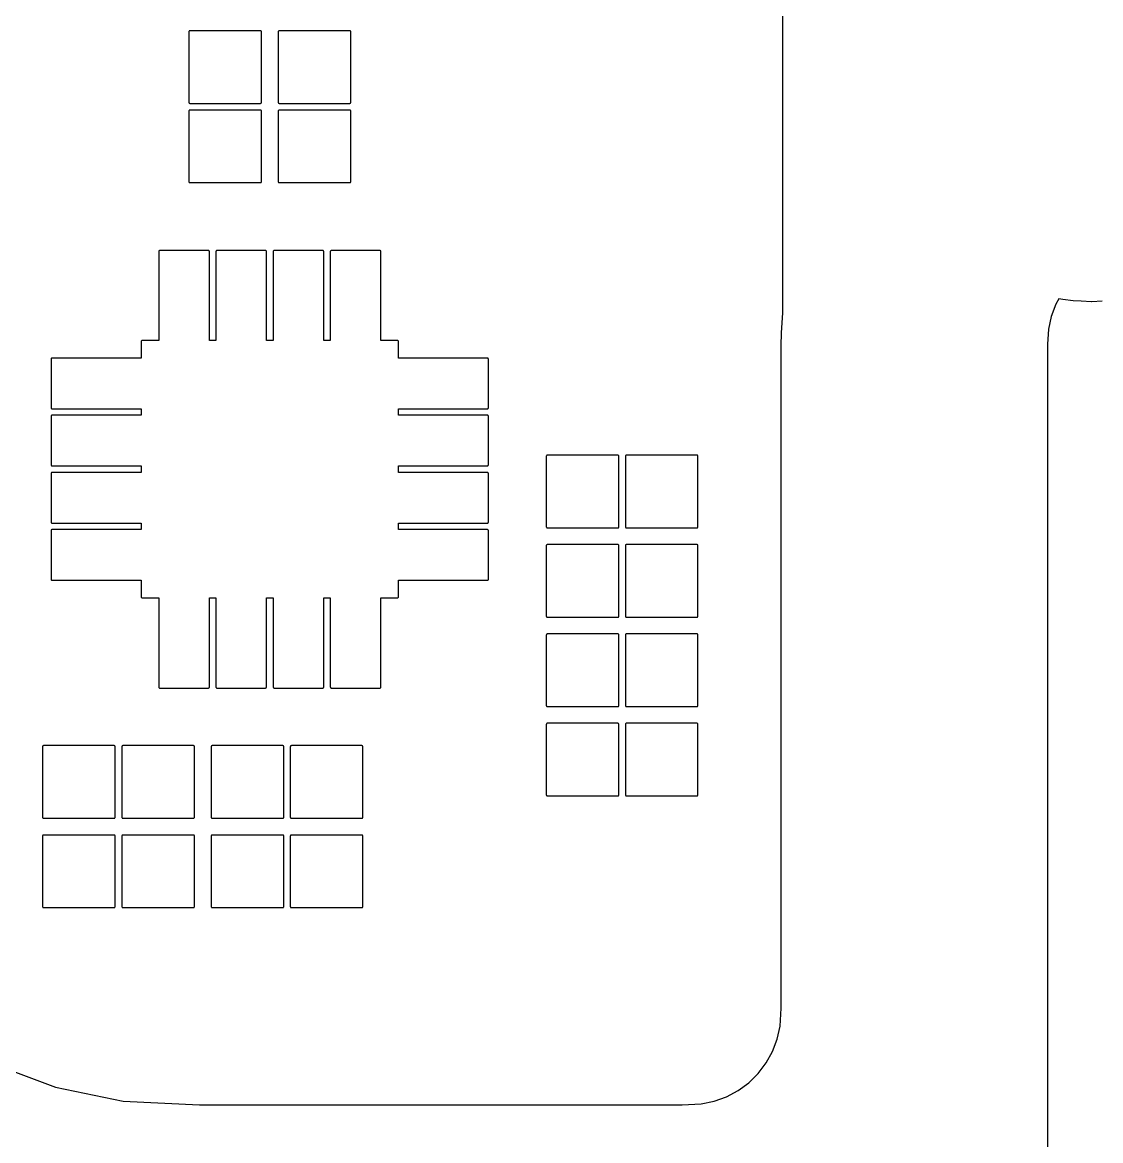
# Model space of a CAD drawing. Header units: inches. Extents: x -0.5 to 10, y -2.4 to 3.9.
# Drawn here: x 1.156 to 1.639, y 1.549 to 2.05 of the extents above; entities that cross this region are included whole.
import ezdxf

# ---------------------------------------------------------------- set-up
doc = ezdxf.new("R2010")
doc.units = ezdxf.units.IN

msp = doc.modelspace()

# ---------------------------------------------------------------- linework, layer by layer
for points in [[(1.142497, 1.583699), (1.171322, 1.572839), (1.201564, 1.566608), (1.235648, 1.56495), (1.451797, 1.56495), (1.460286, 1.565436), (1.466072, 1.566617), (1.47163, 1.568617), (1.476842, 1.571395), (1.481601, 1.574892), (1.485808, 1.579037), (1.489376, 1.583744), (1.492231, 1.588914), (1.494314, 1.594441), (1.495576, 1.600187), (1.49615, 1.608224), (1.49615, 1.903684), (1.496071, 1.904732), (1.49607, 1.904755), (1.49607, 1.904781), (1.496204, 1.910575), (1.496205, 1.910594), (1.496205, 1.910599), (1.49685, 1.919504), (1.49685, 2.282654)], [(1.639753, 1.924632), (1.63512, 1.92445), (1.6351, 1.92445), (1.63508, 1.92445), (1.630447, 1.924632), (1.630441, 1.924633), (1.630428, 1.924634), (1.626798, 1.924919), (1.626787, 1.92492), (1.626779, 1.924921), (1.622174, 1.925466), (1.622157, 1.925468), (1.622136, 1.925472), (1.62041, 1.925815), (1.619081, 1.923413), (1.616996, 1.917891), (1.615729, 1.91215), (1.61525, 1.905529), (1.61525, 1.129138)]]:
    msp.add_lwpolyline(points)
for points in [[(1.231425, 2.013251), (1.231425, 2.013251), (1.23145, 2.01325), (1.26295, 2.01325), (1.262975, 2.013251), (1.263024, 2.013256), (1.263072, 2.013265), (1.263119, 2.013279), (1.263164, 2.013298), (1.263207, 2.013321), (1.263248, 2.013349), (1.263286, 2.01338), (1.26332, 2.013414), (1.263351, 2.013452), (1.263379, 2.013493), (1.263402, 2.013536), (1.263421, 2.013581), (1.263435, 2.013628), (1.263444, 2.013676), (1.263449, 2.013725), (1.26345, 2.01375), (1.26345, 2.04525), (1.263449, 2.045275), (1.263444, 2.045324), (1.263435, 2.045372), (1.263421, 2.045419), (1.263402, 2.045464), (1.263379, 2.045507), (1.263351, 2.045548), (1.26332, 2.045586), (1.263286, 2.04562), (1.263248, 2.045651), (1.263207, 2.045679), (1.263164, 2.045702), (1.263119, 2.045721), (1.263072, 2.045735), (1.263024, 2.045744), (1.262975, 2.045749), (1.26295, 2.04575), (1.23145, 2.04575), (1.231425, 2.045749), (1.231376, 2.045744), (1.231328, 2.045735), (1.231281, 2.045721), (1.231236, 2.045702), (1.231193, 2.045679), (1.231152, 2.045651), (1.231114, 2.04562), (1.23108, 2.045586), (1.231049, 2.045548), (1.231021, 2.045507), (1.230998, 2.045464), (1.230979, 2.045419), (1.230965, 2.045372), (1.230956, 2.045324), (1.230951, 2.045275), (1.23095, 2.04525), (1.23095, 2.01375), (1.230951, 2.013725), (1.230956, 2.013676), (1.230965, 2.013628), (1.230979, 2.013581), (1.230998, 2.013536), (1.231021, 2.013493), (1.231049, 2.013452), (1.23108, 2.013414), (1.231114, 2.01338), (1.231152, 2.013349), (1.231193, 2.013321), (1.231236, 2.013298), (1.231281, 2.013279), (1.231328, 2.013265), (1.231376, 2.013256)], [(1.271425, 2.013251), (1.271425, 2.013251), (1.27145, 2.01325), (1.30295, 2.01325), (1.302975, 2.013251), (1.303024, 2.013256), (1.303072, 2.013265), (1.303119, 2.013279), (1.303164, 2.013298), (1.303207, 2.013321), (1.303248, 2.013349), (1.303286, 2.01338), (1.30332, 2.013414), (1.303351, 2.013452), (1.303379, 2.013493), (1.303402, 2.013536), (1.303421, 2.013581), (1.303435, 2.013628), (1.303444, 2.013676), (1.303449, 2.013725), (1.30345, 2.01375), (1.30345, 2.04525), (1.303449, 2.045275), (1.303444, 2.045324), (1.303435, 2.045372), (1.303421, 2.045419), (1.303402, 2.045464), (1.303379, 2.045507), (1.303351, 2.045548), (1.30332, 2.045586), (1.303286, 2.04562), (1.303248, 2.045651), (1.303207, 2.045679), (1.303164, 2.045702), (1.303119, 2.045721), (1.303072, 2.045735), (1.303024, 2.045744), (1.302975, 2.045749), (1.30295, 2.04575), (1.27145, 2.04575), (1.271425, 2.045749), (1.271376, 2.045744), (1.271328, 2.045735), (1.271281, 2.045721), (1.271236, 2.045702), (1.271193, 2.045679), (1.271152, 2.045651), (1.271114, 2.04562), (1.27108, 2.045586), (1.271049, 2.045548), (1.271021, 2.045507), (1.270998, 2.045464), (1.270979, 2.045419), (1.270965, 2.045372), (1.270956, 2.045324), (1.270951, 2.045275), (1.27095, 2.04525), (1.27095, 2.01375), (1.270951, 2.013725), (1.270956, 2.013676), (1.270965, 2.013628), (1.270979, 2.013581), (1.270998, 2.013536), (1.271021, 2.013493), (1.271049, 2.013452), (1.27108, 2.013414), (1.271114, 2.01338), (1.271152, 2.013349), (1.271193, 2.013321), (1.271236, 2.013298), (1.271281, 2.013279), (1.271328, 2.013265), (1.271376, 2.013256)], [(1.230951, 2.009775), (1.230951, 2.009775), (1.23095, 2.00975), (1.23095, 1.97825), (1.230951, 1.978225), (1.230956, 1.978176), (1.230965, 1.978128), (1.230979, 1.978081), (1.230998, 1.978036), (1.231021, 1.977993), (1.231049, 1.977952), (1.23108, 1.977914), (1.231114, 1.97788), (1.231152, 1.977849), (1.231193, 1.977821), (1.231236, 1.977798), (1.231281, 1.977779), (1.231328, 1.977765), (1.231376, 1.977756), (1.231425, 1.977751), (1.23145, 1.97775), (1.26295, 1.97775), (1.262975, 1.977751), (1.263024, 1.977756), (1.263072, 1.977765), (1.263119, 1.977779), (1.263164, 1.977798), (1.263207, 1.977821), (1.263248, 1.977849), (1.263286, 1.97788), (1.26332, 1.977914), (1.263351, 1.977952), (1.263379, 1.977993), (1.263402, 1.978036), (1.263421, 1.978081), (1.263435, 1.978128), (1.263444, 1.978176), (1.263449, 1.978225), (1.26345, 1.97825), (1.26345, 2.00975), (1.263449, 2.009775), (1.263444, 2.009824), (1.263435, 2.009872), (1.263421, 2.009919), (1.263402, 2.009964), (1.263379, 2.010007), (1.263351, 2.010048), (1.26332, 2.010086), (1.263286, 2.01012), (1.263248, 2.010151), (1.263207, 2.010179), (1.263164, 2.010202), (1.263119, 2.010221), (1.263072, 2.010235), (1.263024, 2.010244), (1.262975, 2.010249), (1.26295, 2.01025), (1.23145, 2.01025), (1.231425, 2.010249), (1.231376, 2.010244), (1.231328, 2.010235), (1.231281, 2.010221), (1.231236, 2.010202), (1.231193, 2.010179), (1.231152, 2.010151), (1.231114, 2.01012), (1.23108, 2.010086), (1.231049, 2.010048), (1.231021, 2.010007), (1.230998, 2.009964), (1.230979, 2.009919), (1.230965, 2.009872), (1.230956, 2.009824)], [(1.270951, 2.009775), (1.270951, 2.009775), (1.27095, 2.00975), (1.27095, 1.97825), (1.270951, 1.978225), (1.270956, 1.978176), (1.270965, 1.978128), (1.270979, 1.978081), (1.270998, 1.978036), (1.271021, 1.977993), (1.271049, 1.977952), (1.27108, 1.977914), (1.271114, 1.97788), (1.271152, 1.977849), (1.271193, 1.977821), (1.271236, 1.977798), (1.271281, 1.977779), (1.271328, 1.977765), (1.271376, 1.977756), (1.271425, 1.977751), (1.27145, 1.97775), (1.30295, 1.97775), (1.302975, 1.977751), (1.303024, 1.977756), (1.303072, 1.977765), (1.303119, 1.977779), (1.303164, 1.977798), (1.303207, 1.977821), (1.303248, 1.977849), (1.303286, 1.97788), (1.30332, 1.977914), (1.303351, 1.977952), (1.303379, 1.977993), (1.303402, 1.978036), (1.303421, 1.978081), (1.303435, 1.978128), (1.303444, 1.978176), (1.303449, 1.978225), (1.30345, 1.97825), (1.30345, 2.00975), (1.303449, 2.009775), (1.303444, 2.009824), (1.303435, 2.009872), (1.303421, 2.009919), (1.303402, 2.009964), (1.303379, 2.010007), (1.303351, 2.010048), (1.30332, 2.010086), (1.303286, 2.01012), (1.303248, 2.010151), (1.303207, 2.010179), (1.303164, 2.010202), (1.303119, 2.010221), (1.303072, 2.010235), (1.303024, 2.010244), (1.302975, 2.010249), (1.30295, 2.01025), (1.27145, 2.01025), (1.271425, 2.010249), (1.271376, 2.010244), (1.271328, 2.010235), (1.271281, 2.010221), (1.271236, 2.010202), (1.271193, 2.010179), (1.271152, 2.010151), (1.271114, 2.01012), (1.27108, 2.010086), (1.271049, 2.010048), (1.271021, 2.010007), (1.270998, 2.009964), (1.270979, 2.009919), (1.270965, 2.009872), (1.270956, 2.009824)], [(1.169251, 1.821975), (1.169251, 1.821975), (1.16925, 1.82195), (1.16925, 1.80025), (1.169251, 1.800225), (1.169256, 1.800176), (1.169265, 1.800128), (1.169279, 1.800081), (1.169298, 1.800036), (1.169321, 1.799993), (1.169349, 1.799952), (1.16938, 1.799914), (1.169414, 1.79988), (1.169452, 1.799849), (1.169493, 1.799821), (1.169536, 1.799798), (1.169581, 1.799779), (1.169628, 1.799765), (1.169676, 1.799756), (1.169725, 1.799751), (1.16975, 1.79975), (1.2096, 1.79975), (1.2096, 1.7924), (1.209601, 1.792375), (1.209606, 1.792326), (1.209615, 1.792278), (1.209629, 1.792231), (1.209648, 1.792186), (1.209671, 1.792143), (1.209699, 1.792102), (1.20973, 1.792064), (1.209764, 1.79203), (1.209802, 1.791999), (1.209843, 1.791971), (1.209886, 1.791948), (1.209931, 1.791929), (1.209978, 1.791915), (1.210026, 1.791906), (1.210075, 1.791901), (1.2101, 1.7919), (1.21745, 1.7919), (1.21745, 1.75205), (1.217451, 1.752025), (1.217456, 1.751976), (1.217465, 1.751928), (1.217479, 1.751881), (1.217498, 1.751836), (1.217521, 1.751793), (1.217549, 1.751752), (1.21758, 1.751714), (1.217614, 1.75168), (1.217652, 1.751649), (1.217693, 1.751621), (1.217736, 1.751598), (1.217781, 1.751579), (1.217828, 1.751565), (1.217876, 1.751556), (1.217925, 1.751551), (1.21795, 1.75155), (1.23965, 1.75155), (1.239675, 1.751551), (1.239724, 1.751556), (1.239772, 1.751565), (1.239819, 1.751579), (1.239864, 1.751598), (1.239907, 1.751621), (1.239948, 1.751649), (1.239986, 1.75168), (1.24002, 1.751714), (1.240051, 1.751752), (1.240079, 1.751793), (1.240102, 1.751836), (1.240121, 1.751881), (1.240135, 1.751928), (1.240144, 1.751976), (1.240149, 1.752025), (1.24015, 1.75205), (1.24015, 1.7919), (1.24305, 1.7919), (1.24305, 1.75205), (1.243051, 1.752025), (1.243056, 1.751976), (1.243065, 1.751928), (1.243079, 1.751881), (1.243098, 1.751836), (1.243121, 1.751793), (1.243149, 1.751752), (1.24318, 1.751714), (1.243214, 1.75168), (1.243252, 1.751649), (1.243293, 1.751621), (1.243336, 1.751598), (1.243381, 1.751579), (1.243428, 1.751565), (1.243476, 1.751556), (1.243525, 1.751551), (1.24355, 1.75155), (1.26525, 1.75155), (1.265275, 1.751551), (1.265324, 1.751556), (1.265372, 1.751565), (1.265419, 1.751579), (1.265464, 1.751598), (1.265507, 1.751621), (1.265548, 1.751649), (1.265586, 1.75168), (1.26562, 1.751714), (1.265651, 1.751752), (1.265679, 1.751793), (1.265702, 1.751836), (1.265721, 1.751881), (1.265735, 1.751928), (1.265744, 1.751976), (1.265749, 1.752025), (1.26575, 1.75205), (1.26575, 1.7919), (1.26865, 1.7919), (1.26865, 1.75205), (1.268651, 1.752025), (1.268656, 1.751976), (1.268665, 1.751928), (1.268679, 1.751881), (1.268698, 1.751836), (1.268721, 1.751793), (1.268749, 1.751752), (1.26878, 1.751714), (1.268814, 1.75168), (1.268852, 1.751649), (1.268893, 1.751621), (1.268936, 1.751598), (1.268981, 1.751579), (1.269028, 1.751565), (1.269076, 1.751556), (1.269125, 1.751551), (1.26915, 1.75155), (1.29085, 1.75155), (1.290875, 1.751551), (1.290924, 1.751556), (1.290972, 1.751565), (1.291019, 1.751579), (1.291064, 1.751598), (1.291107, 1.751621), (1.291148, 1.751649), (1.291186, 1.75168), (1.29122, 1.751714), (1.291251, 1.751752), (1.291279, 1.751793), (1.291302, 1.751836), (1.291321, 1.751881), (1.291335, 1.751928), (1.291344, 1.751976), (1.291349, 1.752025), (1.29135, 1.75205), (1.29135, 1.7919), (1.29425, 1.7919), (1.29425, 1.75205), (1.294251, 1.752025), (1.294256, 1.751976), (1.294265, 1.751928), (1.294279, 1.751881), (1.294298, 1.751836), (1.294321, 1.751793), (1.294349, 1.751752), (1.29438, 1.751714), (1.294414, 1.75168), (1.294452, 1.751649), (1.294493, 1.751621), (1.294536, 1.751598), (1.294581, 1.751579), (1.294628, 1.751565), (1.294676, 1.751556), (1.294725, 1.751551), (1.29475, 1.75155), (1.31645, 1.75155), (1.316475, 1.751551), (1.316524, 1.751556), (1.316572, 1.751565), (1.316619, 1.751579), (1.316664, 1.751598), (1.316707, 1.751621), (1.316748, 1.751649), (1.316786, 1.75168), (1.31682, 1.751714), (1.316851, 1.751752), (1.316879, 1.751793), (1.316902, 1.751836), (1.316921, 1.751881), (1.316935, 1.751928), (1.316944, 1.751976), (1.316949, 1.752025), (1.31695, 1.75205), (1.31695, 1.7919), (1.3243, 1.7919), (1.324325, 1.791901), (1.324374, 1.791906), (1.324422, 1.791915), (1.324469, 1.791929), (1.324514, 1.791948), (1.324557, 1.791971), (1.324598, 1.791999), (1.324636, 1.79203), (1.32467, 1.792064), (1.324701, 1.792102), (1.324729, 1.792143), (1.324752, 1.792186), (1.324771, 1.792231), (1.324785, 1.792278), (1.324794, 1.792326), (1.324799, 1.792375), (1.3248, 1.7924), (1.3248, 1.79975), (1.36455, 1.79975), (1.364575, 1.799751), (1.364624, 1.799756), (1.364672, 1.799765), (1.364719, 1.799779), (1.364764, 1.799798), (1.364807, 1.799821), (1.364848, 1.799849), (1.364886, 1.79988), (1.36492, 1.799914), (1.364951, 1.799952), (1.364979, 1.799993), (1.365002, 1.800036), (1.365021, 1.800081), (1.365035, 1.800128), (1.365044, 1.800176), (1.365049, 1.800225), (1.36505, 1.80025), (1.36505, 1.82195), (1.365049, 1.821975), (1.365044, 1.822024), (1.365035, 1.822072), (1.365021, 1.822119), (1.365002, 1.822164), (1.364979, 1.822207), (1.364951, 1.822248), (1.36492, 1.822286), (1.364886, 1.82232), (1.364848, 1.822351), (1.364807, 1.822379), (1.364764, 1.822402), (1.364719, 1.822421), (1.364672, 1.822435), (1.364624, 1.822444), (1.364575, 1.822449), (1.36455, 1.82245), (1.3248, 1.82245), (1.3248, 1.82535), (1.36455, 1.82535), (1.364575, 1.825351), (1.364624, 1.825356), (1.364672, 1.825365), (1.364719, 1.825379), (1.364764, 1.825398), (1.364807, 1.825421), (1.364848, 1.825449), (1.364886, 1.82548), (1.36492, 1.825514), (1.364951, 1.825552), (1.364979, 1.825593), (1.365002, 1.825636), (1.365021, 1.825681), (1.365035, 1.825728), (1.365044, 1.825776), (1.365049, 1.825825), (1.36505, 1.82585), (1.36505, 1.84755), (1.365049, 1.847575), (1.365044, 1.847624), (1.365035, 1.847672), (1.365021, 1.847719), (1.365002, 1.847764), (1.364979, 1.847807), (1.364951, 1.847848), (1.36492, 1.847886), (1.364886, 1.84792), (1.364848, 1.847951), (1.364807, 1.847979), (1.364764, 1.848002), (1.364719, 1.848021), (1.364672, 1.848035), (1.364624, 1.848044), (1.364575, 1.848049), (1.36455, 1.84805), (1.3248, 1.84805), (1.3248, 1.85095), (1.36455, 1.85095), (1.364575, 1.850951), (1.364624, 1.850956), (1.364672, 1.850965), (1.364719, 1.850979), (1.364764, 1.850998), (1.364807, 1.851021), (1.364848, 1.851049), (1.364886, 1.85108), (1.36492, 1.851114), (1.364951, 1.851152), (1.364979, 1.851193), (1.365002, 1.851236), (1.365021, 1.851281), (1.365035, 1.851328), (1.365044, 1.851376), (1.365049, 1.851425), (1.36505, 1.85145), (1.36505, 1.87315), (1.365049, 1.873175), (1.365044, 1.873224), (1.365035, 1.873272), (1.365021, 1.873319), (1.365002, 1.873364), (1.364979, 1.873407), (1.364951, 1.873448), (1.36492, 1.873486), (1.364886, 1.87352), (1.364848, 1.873551), (1.364807, 1.873579), (1.364764, 1.873602), (1.364719, 1.873621), (1.364672, 1.873635), (1.364624, 1.873644), (1.364575, 1.873649), (1.36455, 1.87365), (1.3248, 1.87365), (1.3248, 1.87655), (1.36455, 1.87655), (1.364575, 1.876551), (1.364624, 1.876556), (1.364672, 1.876565), (1.364719, 1.876579), (1.364764, 1.876598), (1.364807, 1.876621), (1.364848, 1.876649), (1.364886, 1.87668), (1.36492, 1.876714), (1.364951, 1.876752), (1.364979, 1.876793), (1.365002, 1.876836), (1.365021, 1.876881), (1.365035, 1.876928), (1.365044, 1.876976), (1.365049, 1.877025), (1.36505, 1.87705), (1.36505, 1.89875), (1.365049, 1.898775), (1.365044, 1.898824), (1.365035, 1.898872), (1.365021, 1.898919), (1.365002, 1.898964), (1.364979, 1.899007), (1.364951, 1.899048), (1.36492, 1.899086), (1.364886, 1.89912), (1.364848, 1.899151), (1.364807, 1.899179), (1.364764, 1.899202), (1.364719, 1.899221), (1.364672, 1.899235), (1.364624, 1.899244), (1.364575, 1.899249), (1.36455, 1.89925), (1.3248, 1.89925), (1.3248, 1.9066), (1.324799, 1.906625), (1.324794, 1.906674), (1.324785, 1.906722), (1.324771, 1.906769), (1.324752, 1.906814), (1.324729, 1.906857), (1.324701, 1.906898), (1.32467, 1.906936), (1.324636, 1.90697), (1.324598, 1.907001), (1.324557, 1.907029), (1.324514, 1.907052), (1.324469, 1.907071), (1.324422, 1.907085), (1.324374, 1.907094), (1.324325, 1.907099), (1.3243, 1.9071), (1.31695, 1.9071), (1.31695, 1.94685), (1.316949, 1.946875), (1.316944, 1.946924), (1.316935, 1.946972), (1.316921, 1.947019), (1.316902, 1.947064), (1.316879, 1.947107), (1.316851, 1.947148), (1.31682, 1.947186), (1.316786, 1.94722), (1.316748, 1.947251), (1.316707, 1.947279), (1.316664, 1.947302), (1.316619, 1.947321), (1.316572, 1.947335), (1.316524, 1.947344), (1.316475, 1.947349), (1.31645, 1.94735), (1.29475, 1.94735), (1.294725, 1.947349), (1.294676, 1.947344), (1.294628, 1.947335), (1.294581, 1.947321), (1.294536, 1.947302), (1.294493, 1.947279), (1.294452, 1.947251), (1.294414, 1.94722), (1.29438, 1.947186), (1.294349, 1.947148), (1.294321, 1.947107), (1.294298, 1.947064), (1.294279, 1.947019), (1.294265, 1.946972), (1.294256, 1.946924), (1.294251, 1.946875), (1.29425, 1.94685), (1.29425, 1.9071), (1.29135, 1.9071), (1.29135, 1.94685), (1.291349, 1.946875), (1.291344, 1.946924), (1.291335, 1.946972), (1.291321, 1.947019), (1.291302, 1.947064), (1.291279, 1.947107), (1.291251, 1.947148), (1.29122, 1.947186), (1.291186, 1.94722), (1.291148, 1.947251), (1.291107, 1.947279), (1.291064, 1.947302), (1.291019, 1.947321), (1.290972, 1.947335), (1.290924, 1.947344), (1.290875, 1.947349), (1.29085, 1.94735), (1.26915, 1.94735), (1.269125, 1.947349), (1.269076, 1.947344), (1.269028, 1.947335), (1.268981, 1.947321), (1.268936, 1.947302), (1.268893, 1.947279), (1.268852, 1.947251), (1.268814, 1.94722), (1.26878, 1.947186), (1.268749, 1.947148), (1.268721, 1.947107), (1.268698, 1.947064), (1.268679, 1.947019), (1.268665, 1.946972), (1.268656, 1.946924), (1.268651, 1.946875), (1.26865, 1.94685), (1.26865, 1.9071), (1.26575, 1.9071), (1.26575, 1.94685), (1.265749, 1.946875), (1.265744, 1.946924), (1.265735, 1.946972), (1.265721, 1.947019), (1.265702, 1.947064), (1.265679, 1.947107), (1.265651, 1.947148), (1.26562, 1.947186), (1.265586, 1.94722), (1.265548, 1.947251), (1.265507, 1.947279), (1.265464, 1.947302), (1.265419, 1.947321), (1.265372, 1.947335), (1.265324, 1.947344), (1.265275, 1.947349), (1.26525, 1.94735), (1.24355, 1.94735), (1.243525, 1.947349), (1.243476, 1.947344), (1.243428, 1.947335), (1.243381, 1.947321), (1.243336, 1.947302), (1.243293, 1.947279), (1.243252, 1.947251), (1.243214, 1.94722), (1.24318, 1.947186), (1.243149, 1.947148), (1.243121, 1.947107), (1.243098, 1.947064), (1.243079, 1.947019), (1.243065, 1.946972), (1.243056, 1.946924), (1.243051, 1.946875), (1.24305, 1.94685), (1.24305, 1.9071), (1.24015, 1.9071), (1.24015, 1.94685), (1.240149, 1.946875), (1.240144, 1.946924), (1.240135, 1.946972), (1.240121, 1.947019), (1.240102, 1.947064), (1.240079, 1.947107), (1.240051, 1.947148), (1.24002, 1.947186), (1.239986, 1.94722), (1.239948, 1.947251), (1.239907, 1.947279), (1.239864, 1.947302), (1.239819, 1.947321), (1.239772, 1.947335), (1.239724, 1.947344), (1.239675, 1.947349), (1.23965, 1.94735), (1.21795, 1.94735), (1.217925, 1.947349), (1.217876, 1.947344), (1.217828, 1.947335), (1.217781, 1.947321), (1.217736, 1.947302), (1.217693, 1.947279), (1.217652, 1.947251), (1.217614, 1.94722), (1.21758, 1.947186), (1.217549, 1.947148), (1.217521, 1.947107), (1.217498, 1.947064), (1.217479, 1.947019), (1.217465, 1.946972), (1.217456, 1.946924), (1.217451, 1.946875), (1.21745, 1.94685), (1.21745, 1.9071), (1.2101, 1.9071), (1.210075, 1.907099), (1.210026, 1.907094), (1.209978, 1.907085), (1.209931, 1.907071), (1.209886, 1.907052), (1.209843, 1.907029), (1.209802, 1.907001), (1.209764, 1.90697), (1.20973, 1.906936), (1.209699, 1.906898), (1.209671, 1.906857), (1.209648, 1.906814), (1.209629, 1.906769), (1.209615, 1.906722), (1.209606, 1.906674), (1.209601, 1.906625), (1.2096, 1.9066), (1.2096, 1.89925), (1.16975, 1.89925), (1.169725, 1.899249), (1.169676, 1.899244), (1.169628, 1.899235), (1.169581, 1.899221), (1.169536, 1.899202), (1.169493, 1.899179), (1.169452, 1.899151), (1.169414, 1.89912), (1.16938, 1.899086), (1.169349, 1.899048), (1.169321, 1.899007), (1.169298, 1.898964), (1.169279, 1.898919), (1.169265, 1.898872), (1.169256, 1.898824), (1.169251, 1.898775), (1.16925, 1.89875), (1.16925, 1.87705), (1.169251, 1.877025), (1.169256, 1.876976), (1.169265, 1.876928), (1.169279, 1.876881), (1.169298, 1.876836), (1.169321, 1.876793), (1.169349, 1.876752), (1.16938, 1.876714), (1.169414, 1.87668), (1.169452, 1.876649), (1.169493, 1.876621), (1.169536, 1.876598), (1.169581, 1.876579), (1.169628, 1.876565), (1.169676, 1.876556), (1.169725, 1.876551), (1.16975, 1.87655), (1.2096, 1.87655), (1.2096, 1.87365), (1.16975, 1.87365), (1.169725, 1.873649), (1.169676, 1.873644), (1.169628, 1.873635), (1.169581, 1.873621), (1.169536, 1.873602), (1.169493, 1.873579), (1.169452, 1.873551), (1.169414, 1.87352), (1.16938, 1.873486), (1.169349, 1.873448), (1.169321, 1.873407), (1.169298, 1.873364), (1.169279, 1.873319), (1.169265, 1.873272), (1.169256, 1.873224), (1.169251, 1.873175), (1.16925, 1.87315), (1.16925, 1.85145), (1.169251, 1.851425), (1.169256, 1.851376), (1.169265, 1.851328), (1.169279, 1.851281), (1.169298, 1.851236), (1.169321, 1.851193), (1.169349, 1.851152), (1.16938, 1.851114), (1.169414, 1.85108), (1.169452, 1.851049), (1.169493, 1.851021), (1.169536, 1.850998), (1.169581, 1.850979), (1.169628, 1.850965), (1.169676, 1.850956), (1.169725, 1.850951), (1.16975, 1.85095), (1.2096, 1.85095), (1.2096, 1.84805), (1.16975, 1.84805), (1.169725, 1.848049), (1.169676, 1.848044), (1.169628, 1.848035), (1.169581, 1.848021), (1.169536, 1.848002), (1.169493, 1.847979), (1.169452, 1.847951), (1.169414, 1.84792), (1.16938, 1.847886), (1.169349, 1.847848), (1.169321, 1.847807), (1.169298, 1.847764), (1.169279, 1.847719), (1.169265, 1.847672), (1.169256, 1.847624), (1.169251, 1.847575), (1.16925, 1.84755), (1.16925, 1.82585), (1.169251, 1.825825), (1.169256, 1.825776), (1.169265, 1.825728), (1.169279, 1.825681), (1.169298, 1.825636), (1.169321, 1.825593), (1.169349, 1.825552), (1.16938, 1.825514), (1.169414, 1.82548), (1.169452, 1.825449), (1.169493, 1.825421), (1.169536, 1.825398), (1.169581, 1.825379), (1.169628, 1.825365), (1.169676, 1.825356), (1.169725, 1.825351), (1.16975, 1.82535), (1.2096, 1.82535), (1.2096, 1.82245), (1.16975, 1.82245), (1.169725, 1.822449), (1.169676, 1.822444), (1.169628, 1.822435), (1.169581, 1.822421), (1.169536, 1.822402), (1.169493, 1.822379), (1.169452, 1.822351), (1.169414, 1.82232), (1.16938, 1.822286), (1.169349, 1.822248), (1.169321, 1.822207), (1.169298, 1.822164), (1.169279, 1.822119), (1.169265, 1.822072), (1.169256, 1.822024)], [(1.391425, 1.823251), (1.391425, 1.823251), (1.39145, 1.82325), (1.42295, 1.82325), (1.422975, 1.823251), (1.423024, 1.823256), (1.423072, 1.823265), (1.423119, 1.823279), (1.423164, 1.823298), (1.423207, 1.823321), (1.423248, 1.823349), (1.423286, 1.82338), (1.42332, 1.823414), (1.423351, 1.823452), (1.423379, 1.823493), (1.423402, 1.823536), (1.423421, 1.823581), (1.423435, 1.823628), (1.423444, 1.823676), (1.423449, 1.823725), (1.42345, 1.82375), (1.42345, 1.85525), (1.423449, 1.855275), (1.423444, 1.855324), (1.423435, 1.855372), (1.423421, 1.855419), (1.423402, 1.855464), (1.423379, 1.855507), (1.423351, 1.855548), (1.42332, 1.855586), (1.423286, 1.85562), (1.423248, 1.855651), (1.423207, 1.855679), (1.423164, 1.855702), (1.423119, 1.855721), (1.423072, 1.855735), (1.423024, 1.855744), (1.422975, 1.855749), (1.42295, 1.85575), (1.39145, 1.85575), (1.391425, 1.855749), (1.391376, 1.855744), (1.391328, 1.855735), (1.391281, 1.855721), (1.391236, 1.855702), (1.391193, 1.855679), (1.391152, 1.855651), (1.391114, 1.85562), (1.39108, 1.855586), (1.391049, 1.855548), (1.391021, 1.855507), (1.390998, 1.855464), (1.390979, 1.855419), (1.390965, 1.855372), (1.390956, 1.855324), (1.390951, 1.855275), (1.39095, 1.85525), (1.39095, 1.82375), (1.390951, 1.823725), (1.390956, 1.823676), (1.390965, 1.823628), (1.390979, 1.823581), (1.390998, 1.823536), (1.391021, 1.823493), (1.391049, 1.823452), (1.39108, 1.823414), (1.391114, 1.82338), (1.391152, 1.823349), (1.391193, 1.823321), (1.391236, 1.823298), (1.391281, 1.823279), (1.391328, 1.823265), (1.391376, 1.823256)], [(1.426825, 1.823251), (1.426825, 1.823251), (1.42685, 1.82325), (1.45835, 1.82325), (1.458375, 1.823251), (1.458424, 1.823256), (1.458472, 1.823265), (1.458519, 1.823279), (1.458564, 1.823298), (1.458607, 1.823321), (1.458648, 1.823349), (1.458686, 1.82338), (1.45872, 1.823414), (1.458751, 1.823452), (1.458779, 1.823493), (1.458802, 1.823536), (1.458821, 1.823581), (1.458835, 1.823628), (1.458844, 1.823676), (1.458849, 1.823725), (1.45885, 1.82375), (1.45885, 1.85525), (1.458849, 1.855275), (1.458844, 1.855324), (1.458835, 1.855372), (1.458821, 1.855419), (1.458802, 1.855464), (1.458779, 1.855507), (1.458751, 1.855548), (1.45872, 1.855586), (1.458686, 1.85562), (1.458648, 1.855651), (1.458607, 1.855679), (1.458564, 1.855702), (1.458519, 1.855721), (1.458472, 1.855735), (1.458424, 1.855744), (1.458375, 1.855749), (1.45835, 1.85575), (1.42685, 1.85575), (1.426825, 1.855749), (1.426776, 1.855744), (1.426728, 1.855735), (1.426681, 1.855721), (1.426636, 1.855702), (1.426593, 1.855679), (1.426552, 1.855651), (1.426514, 1.85562), (1.42648, 1.855586), (1.426449, 1.855548), (1.426421, 1.855507), (1.426398, 1.855464), (1.426379, 1.855419), (1.426365, 1.855372), (1.426356, 1.855324), (1.426351, 1.855275), (1.42635, 1.85525), (1.42635, 1.82375), (1.426351, 1.823725), (1.426356, 1.823676), (1.426365, 1.823628), (1.426379, 1.823581), (1.426398, 1.823536), (1.426421, 1.823493), (1.426449, 1.823452), (1.42648, 1.823414), (1.426514, 1.82338), (1.426552, 1.823349), (1.426593, 1.823321), (1.426636, 1.823298), (1.426681, 1.823279), (1.426728, 1.823265), (1.426776, 1.823256)], [(1.391425, 1.783251), (1.391425, 1.783251), (1.39145, 1.78325), (1.42295, 1.78325), (1.422975, 1.783251), (1.423024, 1.783256), (1.423072, 1.783265), (1.423119, 1.783279), (1.423164, 1.783298), (1.423207, 1.783321), (1.423248, 1.783349), (1.423286, 1.78338), (1.42332, 1.783414), (1.423351, 1.783452), (1.423379, 1.783493), (1.423402, 1.783536), (1.423421, 1.783581), (1.423435, 1.783628), (1.423444, 1.783676), (1.423449, 1.783725), (1.42345, 1.78375), (1.42345, 1.81525), (1.423449, 1.815275), (1.423444, 1.815324), (1.423435, 1.815372), (1.423421, 1.815419), (1.423402, 1.815464), (1.423379, 1.815507), (1.423351, 1.815548), (1.42332, 1.815586), (1.423286, 1.81562), (1.423248, 1.815651), (1.423207, 1.815679), (1.423164, 1.815702), (1.423119, 1.815721), (1.423072, 1.815735), (1.423024, 1.815744), (1.422975, 1.815749), (1.42295, 1.81575), (1.39145, 1.81575), (1.391425, 1.815749), (1.391376, 1.815744), (1.391328, 1.815735), (1.391281, 1.815721), (1.391236, 1.815702), (1.391193, 1.815679), (1.391152, 1.815651), (1.391114, 1.81562), (1.39108, 1.815586), (1.391049, 1.815548), (1.391021, 1.815507), (1.390998, 1.815464), (1.390979, 1.815419), (1.390965, 1.815372), (1.390956, 1.815324), (1.390951, 1.815275), (1.39095, 1.81525), (1.39095, 1.78375), (1.390951, 1.783725), (1.390956, 1.783676), (1.390965, 1.783628), (1.390979, 1.783581), (1.390998, 1.783536), (1.391021, 1.783493), (1.391049, 1.783452), (1.39108, 1.783414), (1.391114, 1.78338), (1.391152, 1.783349), (1.391193, 1.783321), (1.391236, 1.783298), (1.391281, 1.783279), (1.391328, 1.783265), (1.391376, 1.783256)], [(1.426825, 1.783251), (1.426825, 1.783251), (1.42685, 1.78325), (1.45835, 1.78325), (1.458375, 1.783251), (1.458424, 1.783256), (1.458472, 1.783265), (1.458519, 1.783279), (1.458564, 1.783298), (1.458607, 1.783321), (1.458648, 1.783349), (1.458686, 1.78338), (1.45872, 1.783414), (1.458751, 1.783452), (1.458779, 1.783493), (1.458802, 1.783536), (1.458821, 1.783581), (1.458835, 1.783628), (1.458844, 1.783676), (1.458849, 1.783725), (1.45885, 1.78375), (1.45885, 1.81525), (1.458849, 1.815275), (1.458844, 1.815324), (1.458835, 1.815372), (1.458821, 1.815419), (1.458802, 1.815464), (1.458779, 1.815507), (1.458751, 1.815548), (1.45872, 1.815586), (1.458686, 1.81562), (1.458648, 1.815651), (1.458607, 1.815679), (1.458564, 1.815702), (1.458519, 1.815721), (1.458472, 1.815735), (1.458424, 1.815744), (1.458375, 1.815749), (1.45835, 1.81575), (1.42685, 1.81575), (1.426825, 1.815749), (1.426776, 1.815744), (1.426728, 1.815735), (1.426681, 1.815721), (1.426636, 1.815702), (1.426593, 1.815679), (1.426552, 1.815651), (1.426514, 1.81562), (1.42648, 1.815586), (1.426449, 1.815548), (1.426421, 1.815507), (1.426398, 1.815464), (1.426379, 1.815419), (1.426365, 1.815372), (1.426356, 1.815324), (1.426351, 1.815275), (1.42635, 1.81525), (1.42635, 1.78375), (1.426351, 1.783725), (1.426356, 1.783676), (1.426365, 1.783628), (1.426379, 1.783581), (1.426398, 1.783536), (1.426421, 1.783493), (1.426449, 1.783452), (1.42648, 1.783414), (1.426514, 1.78338), (1.426552, 1.783349), (1.426593, 1.783321), (1.426636, 1.783298), (1.426681, 1.783279), (1.426728, 1.783265), (1.426776, 1.783256)], [(1.390951, 1.775275), (1.390951, 1.775275), (1.39095, 1.77525), (1.39095, 1.74375), (1.390951, 1.743725), (1.390956, 1.743676), (1.390965, 1.743628), (1.390979, 1.743581), (1.390998, 1.743536), (1.391021, 1.743493), (1.391049, 1.743452), (1.39108, 1.743414), (1.391114, 1.74338), (1.391152, 1.743349), (1.391193, 1.743321), (1.391236, 1.743298), (1.391281, 1.743279), (1.391328, 1.743265), (1.391376, 1.743256), (1.391425, 1.743251), (1.39145, 1.74325), (1.42295, 1.74325), (1.422975, 1.743251), (1.423024, 1.743256), (1.423072, 1.743265), (1.423119, 1.743279), (1.423164, 1.743298), (1.423207, 1.743321), (1.423248, 1.743349), (1.423286, 1.74338), (1.42332, 1.743414), (1.423351, 1.743452), (1.423379, 1.743493), (1.423402, 1.743536), (1.423421, 1.743581), (1.423435, 1.743628), (1.423444, 1.743676), (1.423449, 1.743725), (1.42345, 1.74375), (1.42345, 1.77525), (1.423449, 1.775275), (1.423444, 1.775324), (1.423435, 1.775372), (1.423421, 1.775419), (1.423402, 1.775464), (1.423379, 1.775507), (1.423351, 1.775548), (1.42332, 1.775586), (1.423286, 1.77562), (1.423248, 1.775651), (1.423207, 1.775679), (1.423164, 1.775702), (1.423119, 1.775721), (1.423072, 1.775735), (1.423024, 1.775744), (1.422975, 1.775749), (1.42295, 1.77575), (1.39145, 1.77575), (1.391425, 1.775749), (1.391376, 1.775744), (1.391328, 1.775735), (1.391281, 1.775721), (1.391236, 1.775702), (1.391193, 1.775679), (1.391152, 1.775651), (1.391114, 1.77562), (1.39108, 1.775586), (1.391049, 1.775548), (1.391021, 1.775507), (1.390998, 1.775464), (1.390979, 1.775419), (1.390965, 1.775372), (1.390956, 1.775324)], [(1.426351, 1.775275), (1.426351, 1.775275), (1.42635, 1.77525), (1.42635, 1.74375), (1.426351, 1.743725), (1.426356, 1.743676), (1.426365, 1.743628), (1.426379, 1.743581), (1.426398, 1.743536), (1.426421, 1.743493), (1.426449, 1.743452), (1.42648, 1.743414), (1.426514, 1.74338), (1.426552, 1.743349), (1.426593, 1.743321), (1.426636, 1.743298), (1.426681, 1.743279), (1.426728, 1.743265), (1.426776, 1.743256), (1.426825, 1.743251), (1.42685, 1.74325), (1.45835, 1.74325), (1.458375, 1.743251), (1.458424, 1.743256), (1.458472, 1.743265), (1.458519, 1.743279), (1.458564, 1.743298), (1.458607, 1.743321), (1.458648, 1.743349), (1.458686, 1.74338), (1.45872, 1.743414), (1.458751, 1.743452), (1.458779, 1.743493), (1.458802, 1.743536), (1.458821, 1.743581), (1.458835, 1.743628), (1.458844, 1.743676), (1.458849, 1.743725), (1.45885, 1.74375), (1.45885, 1.77525), (1.458849, 1.775275), (1.458844, 1.775324), (1.458835, 1.775372), (1.458821, 1.775419), (1.458802, 1.775464), (1.458779, 1.775507), (1.458751, 1.775548), (1.45872, 1.775586), (1.458686, 1.77562), (1.458648, 1.775651), (1.458607, 1.775679), (1.458564, 1.775702), (1.458519, 1.775721), (1.458472, 1.775735), (1.458424, 1.775744), (1.458375, 1.775749), (1.45835, 1.77575), (1.42685, 1.77575), (1.426825, 1.775749), (1.426776, 1.775744), (1.426728, 1.775735), (1.426681, 1.775721), (1.426636, 1.775702), (1.426593, 1.775679), (1.426552, 1.775651), (1.426514, 1.77562), (1.42648, 1.775586), (1.426449, 1.775548), (1.426421, 1.775507), (1.426398, 1.775464), (1.426379, 1.775419), (1.426365, 1.775372), (1.426356, 1.775324)], [(1.390951, 1.735275), (1.390951, 1.735275), (1.39095, 1.73525), (1.39095, 1.70375), (1.390951, 1.703725), (1.390956, 1.703676), (1.390965, 1.703628), (1.390979, 1.703581), (1.390998, 1.703536), (1.391021, 1.703493), (1.391049, 1.703452), (1.39108, 1.703414), (1.391114, 1.70338), (1.391152, 1.703349), (1.391193, 1.703321), (1.391236, 1.703298), (1.391281, 1.703279), (1.391328, 1.703265), (1.391376, 1.703256), (1.391425, 1.703251), (1.39145, 1.70325), (1.42295, 1.70325), (1.422975, 1.703251), (1.423024, 1.703256), (1.423072, 1.703265), (1.423119, 1.703279), (1.423164, 1.703298), (1.423207, 1.703321), (1.423248, 1.703349), (1.423286, 1.70338), (1.42332, 1.703414), (1.423351, 1.703452), (1.423379, 1.703493), (1.423402, 1.703536), (1.423421, 1.703581), (1.423435, 1.703628), (1.423444, 1.703676), (1.423449, 1.703725), (1.42345, 1.70375), (1.42345, 1.73525), (1.423449, 1.735275), (1.423444, 1.735324), (1.423435, 1.735372), (1.423421, 1.735419), (1.423402, 1.735464), (1.423379, 1.735507), (1.423351, 1.735548), (1.42332, 1.735586), (1.423286, 1.73562), (1.423248, 1.735651), (1.423207, 1.735679), (1.423164, 1.735702), (1.423119, 1.735721), (1.423072, 1.735735), (1.423024, 1.735744), (1.422975, 1.735749), (1.42295, 1.73575), (1.39145, 1.73575), (1.391425, 1.735749), (1.391376, 1.735744), (1.391328, 1.735735), (1.391281, 1.735721), (1.391236, 1.735702), (1.391193, 1.735679), (1.391152, 1.735651), (1.391114, 1.73562), (1.39108, 1.735586), (1.391049, 1.735548), (1.391021, 1.735507), (1.390998, 1.735464), (1.390979, 1.735419), (1.390965, 1.735372), (1.390956, 1.735324)], [(1.426351, 1.735275), (1.426351, 1.735275), (1.42635, 1.73525), (1.42635, 1.70375), (1.426351, 1.703725), (1.426356, 1.703676), (1.426365, 1.703628), (1.426379, 1.703581), (1.426398, 1.703536), (1.426421, 1.703493), (1.426449, 1.703452), (1.42648, 1.703414), (1.426514, 1.70338), (1.426552, 1.703349), (1.426593, 1.703321), (1.426636, 1.703298), (1.426681, 1.703279), (1.426728, 1.703265), (1.426776, 1.703256), (1.426825, 1.703251), (1.42685, 1.70325), (1.45835, 1.70325), (1.458375, 1.703251), (1.458424, 1.703256), (1.458472, 1.703265), (1.458519, 1.703279), (1.458564, 1.703298), (1.458607, 1.703321), (1.458648, 1.703349), (1.458686, 1.70338), (1.45872, 1.703414), (1.458751, 1.703452), (1.458779, 1.703493), (1.458802, 1.703536), (1.458821, 1.703581), (1.458835, 1.703628), (1.458844, 1.703676), (1.458849, 1.703725), (1.45885, 1.70375), (1.45885, 1.73525), (1.458849, 1.735275), (1.458844, 1.735324), (1.458835, 1.735372), (1.458821, 1.735419), (1.458802, 1.735464), (1.458779, 1.735507), (1.458751, 1.735548), (1.45872, 1.735586), (1.458686, 1.73562), (1.458648, 1.735651), (1.458607, 1.735679), (1.458564, 1.735702), (1.458519, 1.735721), (1.458472, 1.735735), (1.458424, 1.735744), (1.458375, 1.735749), (1.45835, 1.73575), (1.42685, 1.73575), (1.426825, 1.735749), (1.426776, 1.735744), (1.426728, 1.735735), (1.426681, 1.735721), (1.426636, 1.735702), (1.426593, 1.735679), (1.426552, 1.735651), (1.426514, 1.73562), (1.42648, 1.735586), (1.426449, 1.735548), (1.426421, 1.735507), (1.426398, 1.735464), (1.426379, 1.735419), (1.426365, 1.735372), (1.426356, 1.735324)], [(1.165451, 1.725275), (1.165451, 1.725275), (1.16545, 1.72525), (1.16545, 1.69375), (1.165451, 1.693725), (1.165456, 1.693676), (1.165465, 1.693628), (1.165479, 1.693581), (1.165498, 1.693536), (1.165521, 1.693493), (1.165549, 1.693452), (1.16558, 1.693414), (1.165614, 1.69338), (1.165652, 1.693349), (1.165693, 1.693321), (1.165736, 1.693298), (1.165781, 1.693279), (1.165828, 1.693265), (1.165876, 1.693256), (1.165925, 1.693251), (1.16595, 1.69325), (1.19745, 1.69325), (1.197475, 1.693251), (1.197524, 1.693256), (1.197572, 1.693265), (1.197619, 1.693279), (1.197664, 1.693298), (1.197707, 1.693321), (1.197748, 1.693349), (1.197786, 1.69338), (1.19782, 1.693414), (1.197851, 1.693452), (1.197879, 1.693493), (1.197902, 1.693536), (1.197921, 1.693581), (1.197935, 1.693628), (1.197944, 1.693676), (1.197949, 1.693725), (1.19795, 1.69375), (1.19795, 1.72525), (1.197949, 1.725275), (1.197944, 1.725324), (1.197935, 1.725372), (1.197921, 1.725419), (1.197902, 1.725464), (1.197879, 1.725507), (1.197851, 1.725548), (1.19782, 1.725586), (1.197786, 1.72562), (1.197748, 1.725651), (1.197707, 1.725679), (1.197664, 1.725702), (1.197619, 1.725721), (1.197572, 1.725735), (1.197524, 1.725744), (1.197475, 1.725749), (1.19745, 1.72575), (1.16595, 1.72575), (1.165925, 1.725749), (1.165876, 1.725744), (1.165828, 1.725735), (1.165781, 1.725721), (1.165736, 1.725702), (1.165693, 1.725679), (1.165652, 1.725651), (1.165614, 1.72562), (1.16558, 1.725586), (1.165549, 1.725548), (1.165521, 1.725507), (1.165498, 1.725464), (1.165479, 1.725419), (1.165465, 1.725372), (1.165456, 1.725324)], [(1.200951, 1.725275), (1.200951, 1.725275), (1.20095, 1.72525), (1.20095, 1.69375), (1.200951, 1.693725), (1.200956, 1.693676), (1.200965, 1.693628), (1.200979, 1.693581), (1.200998, 1.693536), (1.201021, 1.693493), (1.201049, 1.693452), (1.20108, 1.693414), (1.201114, 1.69338), (1.201152, 1.693349), (1.201193, 1.693321), (1.201236, 1.693298), (1.201281, 1.693279), (1.201328, 1.693265), (1.201376, 1.693256), (1.201425, 1.693251), (1.20145, 1.69325), (1.23295, 1.69325), (1.232975, 1.693251), (1.233024, 1.693256), (1.233072, 1.693265), (1.233119, 1.693279), (1.233164, 1.693298), (1.233207, 1.693321), (1.233248, 1.693349), (1.233286, 1.69338), (1.23332, 1.693414), (1.233351, 1.693452), (1.233379, 1.693493), (1.233402, 1.693536), (1.233421, 1.693581), (1.233435, 1.693628), (1.233444, 1.693676), (1.233449, 1.693725), (1.23345, 1.69375), (1.23345, 1.72525), (1.233449, 1.725275), (1.233444, 1.725324), (1.233435, 1.725372), (1.233421, 1.725419), (1.233402, 1.725464), (1.233379, 1.725507), (1.233351, 1.725548), (1.23332, 1.725586), (1.233286, 1.72562), (1.233248, 1.725651), (1.233207, 1.725679), (1.233164, 1.725702), (1.233119, 1.725721), (1.233072, 1.725735), (1.233024, 1.725744), (1.232975, 1.725749), (1.23295, 1.72575), (1.20145, 1.72575), (1.201425, 1.725749), (1.201376, 1.725744), (1.201328, 1.725735), (1.201281, 1.725721), (1.201236, 1.725702), (1.201193, 1.725679), (1.201152, 1.725651), (1.201114, 1.72562), (1.20108, 1.725586), (1.201049, 1.725548), (1.201021, 1.725507), (1.200998, 1.725464), (1.200979, 1.725419), (1.200965, 1.725372), (1.200956, 1.725324)], [(1.240951, 1.725275), (1.240951, 1.725275), (1.24095, 1.72525), (1.24095, 1.69375), (1.240951, 1.693725), (1.240956, 1.693676), (1.240965, 1.693628), (1.240979, 1.693581), (1.240998, 1.693536), (1.241021, 1.693493), (1.241049, 1.693452), (1.24108, 1.693414), (1.241114, 1.69338), (1.241152, 1.693349), (1.241193, 1.693321), (1.241236, 1.693298), (1.241281, 1.693279), (1.241328, 1.693265), (1.241376, 1.693256), (1.241425, 1.693251), (1.24145, 1.69325), (1.27295, 1.69325), (1.272975, 1.693251), (1.273024, 1.693256), (1.273072, 1.693265), (1.273119, 1.693279), (1.273164, 1.693298), (1.273207, 1.693321), (1.273248, 1.693349), (1.273286, 1.69338), (1.27332, 1.693414), (1.273351, 1.693452), (1.273379, 1.693493), (1.273402, 1.693536), (1.273421, 1.693581), (1.273435, 1.693628), (1.273444, 1.693676), (1.273449, 1.693725), (1.27345, 1.69375), (1.27345, 1.72525), (1.273449, 1.725275), (1.273444, 1.725324), (1.273435, 1.725372), (1.273421, 1.725419), (1.273402, 1.725464), (1.273379, 1.725507), (1.273351, 1.725548), (1.27332, 1.725586), (1.273286, 1.72562), (1.273248, 1.725651), (1.273207, 1.725679), (1.273164, 1.725702), (1.273119, 1.725721), (1.273072, 1.725735), (1.273024, 1.725744), (1.272975, 1.725749), (1.27295, 1.72575), (1.24145, 1.72575), (1.241425, 1.725749), (1.241376, 1.725744), (1.241328, 1.725735), (1.241281, 1.725721), (1.241236, 1.725702), (1.241193, 1.725679), (1.241152, 1.725651), (1.241114, 1.72562), (1.24108, 1.725586), (1.241049, 1.725548), (1.241021, 1.725507), (1.240998, 1.725464), (1.240979, 1.725419), (1.240965, 1.725372), (1.240956, 1.725324)], [(1.276351, 1.725275), (1.276351, 1.725275), (1.27635, 1.72525), (1.27635, 1.69375), (1.276351, 1.693725), (1.276356, 1.693676), (1.276365, 1.693628), (1.276379, 1.693581), (1.276398, 1.693536), (1.276421, 1.693493), (1.276449, 1.693452), (1.27648, 1.693414), (1.276514, 1.69338), (1.276552, 1.693349), (1.276593, 1.693321), (1.276636, 1.693298), (1.276681, 1.693279), (1.276728, 1.693265), (1.276776, 1.693256), (1.276825, 1.693251), (1.27685, 1.69325), (1.30835, 1.69325), (1.308375, 1.693251), (1.308424, 1.693256), (1.308472, 1.693265), (1.308519, 1.693279), (1.308564, 1.693298), (1.308607, 1.693321), (1.308648, 1.693349), (1.308686, 1.69338), (1.30872, 1.693414), (1.308751, 1.693452), (1.308779, 1.693493), (1.308802, 1.693536), (1.308821, 1.693581), (1.308835, 1.693628), (1.308844, 1.693676), (1.308849, 1.693725), (1.30885, 1.69375), (1.30885, 1.72525), (1.308849, 1.725275), (1.308844, 1.725324), (1.308835, 1.725372), (1.308821, 1.725419), (1.308802, 1.725464), (1.308779, 1.725507), (1.308751, 1.725548), (1.30872, 1.725586), (1.308686, 1.72562), (1.308648, 1.725651), (1.308607, 1.725679), (1.308564, 1.725702), (1.308519, 1.725721), (1.308472, 1.725735), (1.308424, 1.725744), (1.308375, 1.725749), (1.30835, 1.72575), (1.27685, 1.72575), (1.276825, 1.725749), (1.276776, 1.725744), (1.276728, 1.725735), (1.276681, 1.725721), (1.276636, 1.725702), (1.276593, 1.725679), (1.276552, 1.725651), (1.276514, 1.72562), (1.27648, 1.725586), (1.276449, 1.725548), (1.276421, 1.725507), (1.276398, 1.725464), (1.276379, 1.725419), (1.276365, 1.725372), (1.276356, 1.725324)], [(1.165925, 1.653251), (1.165925, 1.653251), (1.16595, 1.65325), (1.19745, 1.65325), (1.197475, 1.653251), (1.197524, 1.653256), (1.197572, 1.653265), (1.197619, 1.653279), (1.197664, 1.653298), (1.197707, 1.653321), (1.197748, 1.653349), (1.197786, 1.65338), (1.19782, 1.653414), (1.197851, 1.653452), (1.197879, 1.653493), (1.197902, 1.653536), (1.197921, 1.653581), (1.197935, 1.653628), (1.197944, 1.653676), (1.197949, 1.653725), (1.19795, 1.65375), (1.19795, 1.68525), (1.197949, 1.685275), (1.197944, 1.685324), (1.197935, 1.685372), (1.197921, 1.685419), (1.197902, 1.685464), (1.197879, 1.685507), (1.197851, 1.685548), (1.19782, 1.685586), (1.197786, 1.68562), (1.197748, 1.685651), (1.197707, 1.685679), (1.197664, 1.685702), (1.197619, 1.685721), (1.197572, 1.685735), (1.197524, 1.685744), (1.197475, 1.685749), (1.19745, 1.68575), (1.16595, 1.68575), (1.165925, 1.685749), (1.165876, 1.685744), (1.165828, 1.685735), (1.165781, 1.685721), (1.165736, 1.685702), (1.165693, 1.685679), (1.165652, 1.685651), (1.165614, 1.68562), (1.16558, 1.685586), (1.165549, 1.685548), (1.165521, 1.685507), (1.165498, 1.685464), (1.165479, 1.685419), (1.165465, 1.685372), (1.165456, 1.685324), (1.165451, 1.685275), (1.16545, 1.68525), (1.16545, 1.65375), (1.165451, 1.653725), (1.165456, 1.653676), (1.165465, 1.653628), (1.165479, 1.653581), (1.165498, 1.653536), (1.165521, 1.653493), (1.165549, 1.653452), (1.16558, 1.653414), (1.165614, 1.65338), (1.165652, 1.653349), (1.165693, 1.653321), (1.165736, 1.653298), (1.165781, 1.653279), (1.165828, 1.653265), (1.165876, 1.653256)], [(1.201425, 1.653251), (1.201425, 1.653251), (1.20145, 1.65325), (1.23295, 1.65325), (1.232975, 1.653251), (1.233024, 1.653256), (1.233072, 1.653265), (1.233119, 1.653279), (1.233164, 1.653298), (1.233207, 1.653321), (1.233248, 1.653349), (1.233286, 1.65338), (1.23332, 1.653414), (1.233351, 1.653452), (1.233379, 1.653493), (1.233402, 1.653536), (1.233421, 1.653581), (1.233435, 1.653628), (1.233444, 1.653676), (1.233449, 1.653725), (1.23345, 1.65375), (1.23345, 1.68525), (1.233449, 1.685275), (1.233444, 1.685324), (1.233435, 1.685372), (1.233421, 1.685419), (1.233402, 1.685464), (1.233379, 1.685507), (1.233351, 1.685548), (1.23332, 1.685586), (1.233286, 1.68562), (1.233248, 1.685651), (1.233207, 1.685679), (1.233164, 1.685702), (1.233119, 1.685721), (1.233072, 1.685735), (1.233024, 1.685744), (1.232975, 1.685749), (1.23295, 1.68575), (1.20145, 1.68575), (1.201425, 1.685749), (1.201376, 1.685744), (1.201328, 1.685735), (1.201281, 1.685721), (1.201236, 1.685702), (1.201193, 1.685679), (1.201152, 1.685651), (1.201114, 1.68562), (1.20108, 1.685586), (1.201049, 1.685548), (1.201021, 1.685507), (1.200998, 1.685464), (1.200979, 1.685419), (1.200965, 1.685372), (1.200956, 1.685324), (1.200951, 1.685275), (1.20095, 1.68525), (1.20095, 1.65375), (1.200951, 1.653725), (1.200956, 1.653676), (1.200965, 1.653628), (1.200979, 1.653581), (1.200998, 1.653536), (1.201021, 1.653493), (1.201049, 1.653452), (1.20108, 1.653414), (1.201114, 1.65338), (1.201152, 1.653349), (1.201193, 1.653321), (1.201236, 1.653298), (1.201281, 1.653279), (1.201328, 1.653265), (1.201376, 1.653256)], [(1.241425, 1.653251), (1.241425, 1.653251), (1.24145, 1.65325), (1.27295, 1.65325), (1.272975, 1.653251), (1.273024, 1.653256), (1.273072, 1.653265), (1.273119, 1.653279), (1.273164, 1.653298), (1.273207, 1.653321), (1.273248, 1.653349), (1.273286, 1.65338), (1.27332, 1.653414), (1.273351, 1.653452), (1.273379, 1.653493), (1.273402, 1.653536), (1.273421, 1.653581), (1.273435, 1.653628), (1.273444, 1.653676), (1.273449, 1.653725), (1.27345, 1.65375), (1.27345, 1.68525), (1.273449, 1.685275), (1.273444, 1.685324), (1.273435, 1.685372), (1.273421, 1.685419), (1.273402, 1.685464), (1.273379, 1.685507), (1.273351, 1.685548), (1.27332, 1.685586), (1.273286, 1.68562), (1.273248, 1.685651), (1.273207, 1.685679), (1.273164, 1.685702), (1.273119, 1.685721), (1.273072, 1.685735), (1.273024, 1.685744), (1.272975, 1.685749), (1.27295, 1.68575), (1.24145, 1.68575), (1.241425, 1.685749), (1.241376, 1.685744), (1.241328, 1.685735), (1.241281, 1.685721), (1.241236, 1.685702), (1.241193, 1.685679), (1.241152, 1.685651), (1.241114, 1.68562), (1.24108, 1.685586), (1.241049, 1.685548), (1.241021, 1.685507), (1.240998, 1.685464), (1.240979, 1.685419), (1.240965, 1.685372), (1.240956, 1.685324), (1.240951, 1.685275), (1.24095, 1.68525), (1.24095, 1.65375), (1.240951, 1.653725), (1.240956, 1.653676), (1.240965, 1.653628), (1.240979, 1.653581), (1.240998, 1.653536), (1.241021, 1.653493), (1.241049, 1.653452), (1.24108, 1.653414), (1.241114, 1.65338), (1.241152, 1.653349), (1.241193, 1.653321), (1.241236, 1.653298), (1.241281, 1.653279), (1.241328, 1.653265), (1.241376, 1.653256)], [(1.276825, 1.653251), (1.276825, 1.653251), (1.27685, 1.65325), (1.30835, 1.65325), (1.308375, 1.653251), (1.308424, 1.653256), (1.308472, 1.653265), (1.308519, 1.653279), (1.308564, 1.653298), (1.308607, 1.653321), (1.308648, 1.653349), (1.308686, 1.65338), (1.30872, 1.653414), (1.308751, 1.653452), (1.308779, 1.653493), (1.308802, 1.653536), (1.308821, 1.653581), (1.308835, 1.653628), (1.308844, 1.653676), (1.308849, 1.653725), (1.30885, 1.65375), (1.30885, 1.68525), (1.308849, 1.685275), (1.308844, 1.685324), (1.308835, 1.685372), (1.308821, 1.685419), (1.308802, 1.685464), (1.308779, 1.685507), (1.308751, 1.685548), (1.30872, 1.685586), (1.308686, 1.68562), (1.308648, 1.685651), (1.308607, 1.685679), (1.308564, 1.685702), (1.308519, 1.685721), (1.308472, 1.685735), (1.308424, 1.685744), (1.308375, 1.685749), (1.30835, 1.68575), (1.27685, 1.68575), (1.276825, 1.685749), (1.276776, 1.685744), (1.276728, 1.685735), (1.276681, 1.685721), (1.276636, 1.685702), (1.276593, 1.685679), (1.276552, 1.685651), (1.276514, 1.68562), (1.27648, 1.685586), (1.276449, 1.685548), (1.276421, 1.685507), (1.276398, 1.685464), (1.276379, 1.685419), (1.276365, 1.685372), (1.276356, 1.685324), (1.276351, 1.685275), (1.27635, 1.68525), (1.27635, 1.65375), (1.276351, 1.653725), (1.276356, 1.653676), (1.276365, 1.653628), (1.276379, 1.653581), (1.276398, 1.653536), (1.276421, 1.653493), (1.276449, 1.653452), (1.27648, 1.653414), (1.276514, 1.65338), (1.276552, 1.653349), (1.276593, 1.653321), (1.276636, 1.653298), (1.276681, 1.653279), (1.276728, 1.653265), (1.276776, 1.653256)]]:
    msp.add_lwpolyline(points, close=True)

doc.saveas('drawing.dxf')
